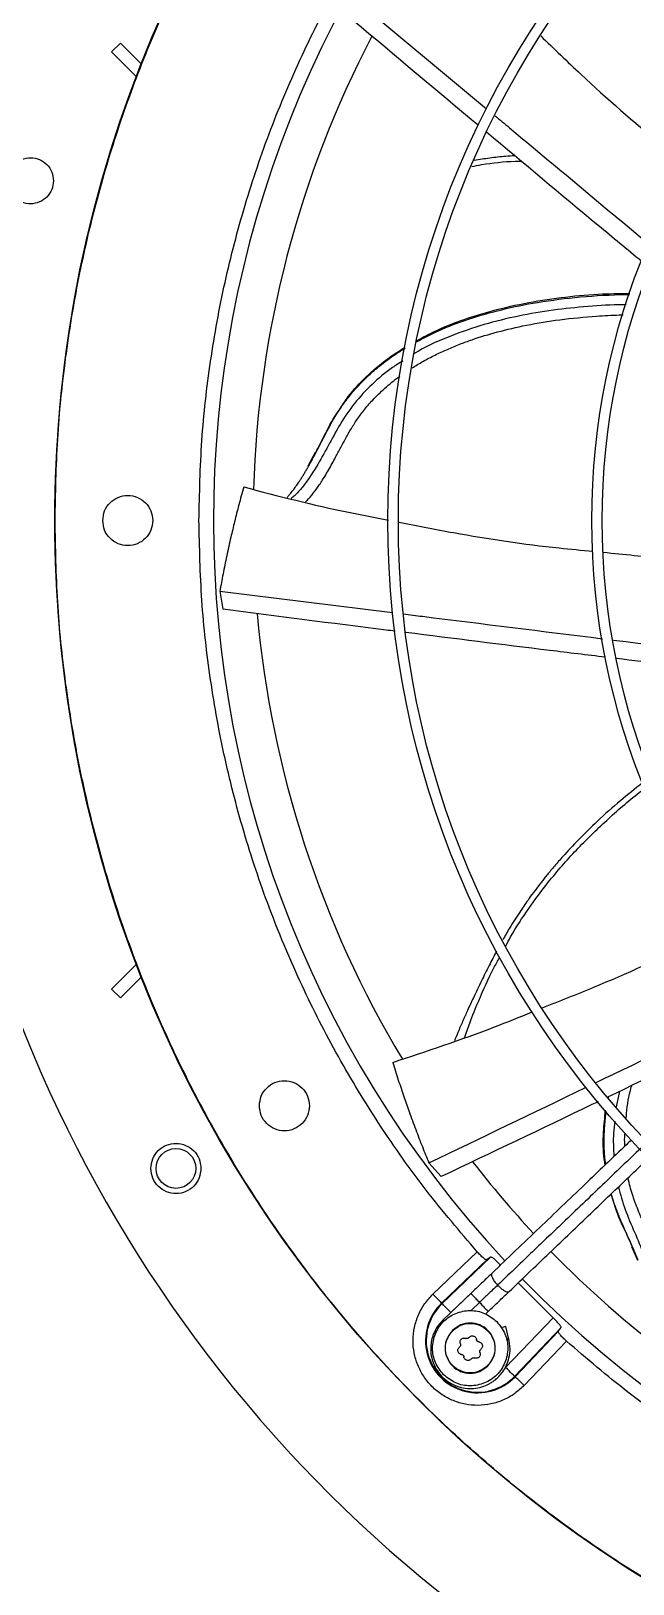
# Model space of a CAD drawing. Header units: inches. Extents: x 1229 to 1453, y -1023 to -720.
# Drawn here: x 1365.03 to 1370.7, y -755.28 to -740.65 of the extents above; entities that cross this region are included whole.
import ezdxf

# ---------------------------------------------------------------- set-up
doc = ezdxf.new("R2010")
doc.units = ezdxf.units.IN
doc.header["$MEASUREMENT"] = 0

msp = doc.modelspace()

# ---------------------------------------------------------------- linework, layer by layer
at = {"color": 18, "linetype": 'Continuous', "lineweight": 25, "true_color": 0x000000}
for p, q in [((1368.0581, -740.3306), (1369.3219, -741.3824)), ((1365.7836, -740.8475), (1365.8688, -740.7656)), ((1365.8688, -740.7656), (1366.0662, -740.963)), ((1366.0195, -741.0833), (1365.7836, -740.8475)), ((1367.7055, -744.6198), (1367.6347, -744.7502)), ((1366.806, -745.9269), (1366.8347, -746.0967)), ((1366.806, -745.9269), (1368.436, -746.1282)), ((1366.0195, -749.4383), (1365.7836, -749.6741)), ((1365.8688, -749.756), (1366.0662, -749.5586)), ((1365.7836, -749.6741), (1365.8688, -749.756)), ((1370.4713, -750.6983), (1370.4738, -750.686)), ((1370.5766, -750.6366), (1370.5442, -750.7815)), ((1368.7783, -751.3117), (1368.8942, -751.439)), ((1368.8162, -752.5464), (1369.233, -752.148)), ((1370.6892, -752.0977), (1370.7442, -752.2278)), ((1368.8978, -752.6318), (1369.3239, -752.2245)), ((1369.3601, -752.1976), (1368.9017, -752.6358)), ((1369.452, -752.2732), (1368.9833, -752.7212)), ((1369.3601, -752.1976), (1369.3239, -752.2245)), ((1369.9494, -752.7706), (1369.6194, -752.4406)), ((1369.1737, -752.5399), (1368.9089, -752.7929)), ((1369.2553, -752.6253), (1369.1756, -752.7015)), ((1368.9017, -752.6358), (1368.8978, -752.6318)), ((1369.3119, -752.7346), (1369.3369, -752.7107)), ((1369.5014, -753.2393), (1369.9494, -752.7706)), ((1369.5324, -752.974), (1369.5026, -752.8518)), ((1370.0249, -752.8625), (1369.5867, -753.3209)), ((1369.998, -752.8987), (1369.5908, -753.3247)), ((1369.998, -752.8987), (1370.0249, -752.8625)), ((1370.0745, -752.9896), (1369.6761, -753.4063)), ((1369.5908, -753.3247), (1369.5867, -753.3209))]:
    msp.add_line(p, q, dxfattribs=at)
at = {"color": 18, "linetype": 'Continuous', "lineweight": 25, "true_color": 0x000000, "flags": 128}
for points in [[(1368.8162, -752.5464), (1368.832, -752.5629), (1368.8471, -752.5788), (1368.8611, -752.5934), (1368.8734, -752.6063), (1368.8836, -752.6169), (1368.8912, -752.6249), (1368.896, -752.6299), (1368.8978, -752.6318)], [(1368.9833, -752.7212), (1368.9675, -752.7047), (1368.9524, -752.6889), (1368.9384, -752.6742), (1368.9261, -752.6614), (1368.9159, -752.6507), (1368.9083, -752.6428), (1368.9035, -752.6377), (1368.9017, -752.6358)], [(1369.5867, -753.3209), (1369.5848, -753.3191), (1369.5798, -753.3143), (1369.5718, -753.3066), (1369.5612, -753.2965), (1369.5483, -753.2842), (1369.5337, -753.2702), (1369.5178, -753.255), (1369.5014, -753.2393)], [(1369.5908, -753.3247), (1369.5926, -753.3265), (1369.5977, -753.3314), (1369.6057, -753.339), (1369.6163, -753.3491), (1369.6292, -753.3614), (1369.6438, -753.3754), (1369.6596, -753.3906), (1369.6761, -753.4063)]]:
    msp.add_lwpolyline(points, dxfattribs=at)
at = {"color": 18, "linetype": 'Continuous', "lineweight": 25, "true_color": 0x000000}
for centre, radius in [((1376.9618, -745.2608), 11.7126), ((1376.9618, -745.2608), 8.5704), ((1376.9618, -745.2608), 8.472), ((1376.9618, -745.2608), 6.6478), ((1376.9618, -745.2608), 6.5493), ((1366.3922, -751.3632), 0.1875)]:
    msp.add_circle(centre, radius, dxfattribs=at)
for centre, radius, start, end in [((1376.9618, -745.2608), 12.9331, 103.26667, 166.73333), ((1376.9618, -745.2608), 11.7147, 135.79736, 158.46866), ((1376.9618, -745.2608), 10.2157, 134.36248, 223.03765), ((1376.9618, -745.2608), 9.8425, 152.39406, 178.29762), ((1376.9618, -745.2608), 11.7147, 159.09994, 200.90006), ((1376.9618, -745.2608), 9.8425, 185.11809, 211.02291), ((1376.9618, -745.2608), 12.9331, 193.26667, 248.51312), ((1376.9618, -745.2608), 11.7147, 201.53134, 215.54744), ((1376.9618, -745.2608), 9.8425, 217.84433, 223.01247), ((1376.9618, -745.2608), 9.8425, 224.38828, 241.78244), ((1376.9618, -745.2608), 10.2157, 224.36307, 313.03719), ((1369.2365, -752.9861), 0.4901, 133.70945, 316.29055), ((1369.2365, -752.9861), 0.4845, 133.70945, 316.29055)]:
    msp.add_arc(centre, radius, start, end, dxfattribs=at)
for points, knots in [([(1365.2522, -745.2608), (1365.2571, -745.0053), (1365.2667, -744.4944), (1365.3447, -743.7313), (1365.4689, -742.9748), (1365.6432, -742.228), (1365.8657, -741.4942), (1366.1359, -740.7766), (1366.4523, -740.0781), (1366.8138, -739.4019), (1367.2187, -738.7507), (1367.6653, -738.1274), (1368.1518, -737.5347), (1368.676, -736.975), (1369.2356, -736.4508), (1369.8284, -735.9644), (1370.4517, -735.5177), (1371.1028, -735.1128), (1371.7791, -734.7513), (1372.4775, -734.4349), (1373.1952, -734.1648), (1373.929, -733.9422), (1374.6757, -733.7681), (1375.4323, -733.6432), (1376.1954, -733.568), (1376.9618, -733.5429), (1377.7282, -733.568), (1378.4913, -733.6432), (1379.2478, -733.7681), (1379.9946, -733.9422), (1380.7284, -734.1648), (1381.446, -734.4349), (1382.1445, -734.7513), (1382.8207, -735.1128), (1383.4719, -735.5177), (1384.0952, -735.9644), (1384.6879, -736.4508), (1385.2476, -736.975), (1385.7717, -737.5347), (1386.2582, -738.1274), (1386.7048, -738.7507), (1387.1098, -739.4019), (1387.4712, -740.0781), (1387.7877, -740.7766), (1388.0578, -741.4942), (1388.2803, -742.228), (1388.4547, -742.9748), (1388.5788, -743.7313), (1388.6568, -744.4944), (1388.6665, -745.0053), (1388.6713, -745.2608)], [0, 0, 0, 0, 0.0208333, 0.0416667, 0.0625, 0.0833333, 0.1041667, 0.125, 0.1458333, 0.1666667, 0.1875, 0.2083334, 0.2291667, 0.25, 0.2708334, 0.2916666, 0.3125, 0.3333333, 0.3541667, 0.375, 0.3958333, 0.4166666, 0.4375001, 0.4583333, 0.4791667, 0.5, 0.5208333, 0.5416667, 0.5625, 0.5833334, 0.6041667, 0.625, 0.6458334, 0.6666667, 0.6875, 0.7083334, 0.7291667, 0.75, 0.7708333, 0.7916667, 0.8125, 0.8333333, 0.8541667, 0.875, 0.8958333, 0.9166667, 0.9375, 0.9583333, 0.9791667, 1, 1, 1, 1]), ([(1366.6096, -745.2608), (1366.6148, -745.0096), (1366.6254, -744.5073), (1366.7107, -743.7577), (1366.8463, -743.0162), (1367.0365, -742.2865), (1367.2791, -741.5725), (1367.573, -740.8782), (1367.9164, -740.2068), (1368.3085, -739.563), (1368.7435, -738.9467), (1369.0698, -738.5646), (1369.233, -738.3736)], [0, 0, 0, 0, 0.1, 0.2, 0.3, 0.4000001, 0.5, 0.6000001, 0.7000001, 0.8000001, 0.9000001, 1, 1, 1, 1]), ([(1369.2449, -741.5406), (1369.2229, -741.5222), (1368.8027, -741.172), (1368.3856, -740.8212), (1367.9904, -740.4889)], [0, 0, 0, 0, 0.0524476, 1, 1, 1, 1]), ([(1369.8324, -740.6968), (1369.9579, -740.8179), (1370.3248, -741.1719), (1370.7889, -741.5772), (1371.1363, -741.8488), (1371.2195, -741.9138)], [0, 0, 0, 0, 0.283361, 0.8284224, 1, 1, 1, 1]), ([(1369.4012, -741.4484), (1369.4467, -741.4863), (1369.9294, -741.888), (1370.4133, -742.2916), (1370.8517, -742.6571)], [0, 0, 0, 0, 0.0942934, 1, 1, 1, 1]), ([(1370.7846, -742.8217), (1370.648, -742.7087), (1370.1581, -742.3036), (1369.6717, -741.8971), (1369.321, -741.604)], [0, 0, 0, 0, 0.2788632, 1, 1, 1, 1]), ([(1364.8043, -742.0612), (1364.8075, -742.0327), (1364.8141, -741.9758), (1364.8647, -741.9034), (1364.9369, -741.8554), (1365.0225, -741.839), (1365.1075, -741.8567), (1365.1783, -741.9051), (1365.2277, -741.9767), (1365.2341, -742.033), (1365.2373, -742.0612)], [0, 0, 0, 0, 0.1256216, 0.2512458, 0.3768842, 0.5025376, 0.6279107, 0.7518741, 0.8754934, 1, 1, 1, 1]), ([(1369.1811, -741.9261), (1369.2122, -741.9203), (1369.3472, -741.8948), (1369.503, -741.8787), (1369.6274, -741.8753), (1369.6459, -741.8748)], [0, 0, 0, 0, 0.2030664, 0.8816254, 1, 1, 1, 1]), ([(1369.5868, -741.8256), (1369.5586, -741.8275), (1369.48, -741.8328), (1369.3526, -741.8462), (1369.2541, -741.862), (1369.2055, -741.8699)], [0, 0, 0, 0, 0.2204123, 0.6153343, 1, 1, 1, 1]), ([(1365.2373, -742.0612), (1365.2341, -742.0895), (1365.2276, -742.146), (1365.1779, -742.2178), (1365.107, -742.2659), (1365.0223, -742.2834), (1364.9369, -742.2671), (1364.8647, -742.219), (1364.8141, -742.1467), (1364.8075, -742.0897), (1364.8043, -742.0612)], [0, 0, 0, 0, 0.124776, 0.249268, 0.3731863, 0.4974523, 0.6229635, 0.7486567, 0.8743359, 1, 1, 1, 1]), ([(1368.6632, -743.5658), (1368.7202, -743.5353), (1368.8543, -743.4633), (1369.0791, -743.3749), (1369.3591, -743.2854), (1369.6746, -743.2117), (1370.0231, -743.1579), (1370.356, -743.1245), (1370.5721, -743.1227), (1370.6712, -743.1219)], [0, 0, 0, 0, 0.0938037, 0.2208976, 0.3480052, 0.5174649, 0.6869331, 0.8564073, 1, 1, 1, 1]), ([(1370.6381, -743.2304), (1370.6141, -743.2301), (1370.4805, -743.2287), (1370.2366, -743.2468), (1369.9076, -743.2819), (1369.5805, -743.3405), (1369.2566, -743.4221), (1368.9429, -743.5364), (1368.7366, -743.6265), (1368.6432, -743.6864), (1368.6428, -743.6866)], [0, 0, 0, 0, 0.0349939, 0.1947899, 0.3548273, 0.5151773, 0.6759513, 0.8372915, 0.9993026, 1, 1, 1, 1]), ([(1368.6613, -743.5772), (1368.7292, -743.5415), (1368.8867, -743.4588), (1369.1567, -743.3586), (1369.4692, -743.2691), (1369.8217, -743.1983), (1370.2132, -743.1501), (1370.5032, -743.1333), (1370.6573, -743.1317), (1370.6682, -743.1316)], [0, 0, 0, 0, 0.1113855, 0.2583903, 0.4146166, 0.580071, 0.776332, 0.9841865, 1, 1, 1, 1]), ([(1368.6196, -743.8236), (1368.6534, -743.8028), (1368.7238, -743.7597), (1368.835, -743.7018), (1368.9506, -743.648), (1369.067, -743.6), (1369.2235, -743.5428), (1369.4335, -743.4791), (1369.7098, -743.4156), (1370.0225, -743.3647), (1370.3146, -743.3372), (1370.5141, -743.3255), (1370.5975, -743.3244), (1370.6095, -743.3242)], [0, 0, 0, 0, 0.05772401, 0.12005207, 0.18150249, 0.24206693, 0.30173358, 0.42181932, 0.5580365, 0.7104054, 0.87893659, 0.98251178, 1, 1, 1, 1]), ([(1367.6386, -744.7567), (1367.6444, -744.7466), (1367.6502, -744.7363), (1367.6568, -744.7243), (1367.6604, -744.7179), (1367.6734, -744.6943), (1367.7088, -744.6286), (1367.7595, -744.5297), (1367.8127, -744.4264), (1367.8566, -744.3456), (1367.8937, -744.281), (1367.9328, -744.2186), (1367.9742, -744.1586), (1368.0288, -744.0861), (1368.1089, -743.9917), (1368.213, -743.8878), (1368.3336, -743.7863), (1368.4437, -743.7045), (1368.5213, -743.6577), (1368.5529, -743.6387)], [0, 0, 0, 0, 0.0238104, 0.0243033, 0.0281785, 0.0389299, 0.079609, 0.1821757, 0.2699012, 0.3225696, 0.3744327, 0.4254952, 0.4757109, 0.525051, 0.6121838, 0.7280921, 0.8213547, 0.9273821, 1, 1, 1, 1]), ([(1367.943, -744.2048), (1367.9669, -744.1674), (1368.0353, -744.0603), (1368.184, -743.9034), (1368.365, -743.7467), (1368.4969, -743.6644), (1368.5548, -743.6283)], [0, 0, 0, 0, 0.1614373, 0.4626647, 0.7639737, 1, 1, 1, 1]), ([(1368.531, -743.7583), (1368.4982, -743.7787), (1368.3942, -743.8431), (1368.2388, -743.9757), (1368.0711, -744.1543), (1367.9382, -744.3517), (1367.8283, -744.5555), (1367.719, -744.758), (1367.6115, -744.9175), (1367.5268, -745.0141), (1367.4884, -745.0445), (1367.478, -745.0527)], [0, 0, 0, 0, 0.0662082, 0.2098209, 0.3537341, 0.4973694, 0.637762, 0.7753404, 0.9097707, 0.9756464, 1, 1, 1, 1]), ([(1367.6144, -745.0857), (1367.6182, -745.0818), (1367.6443, -745.0559), (1367.6872, -745.0053), (1367.7435, -744.9286), (1367.8032, -744.8352), (1367.8542, -744.7451), (1367.9041, -744.6534), (1367.9444, -744.5772), (1367.9827, -744.5058), (1368.0135, -744.4503), (1368.0401, -744.4042), (1368.0683, -744.358), (1368.108, -744.2975), (1368.1661, -744.2187), (1368.2518, -744.1191), (1368.3643, -744.0108), (1368.4521, -743.9369), (1368.5037, -743.9018), (1368.5049, -743.9009)], [0, 0, 0, 0, 0.0106843, 0.0718907, 0.1293669, 0.196918, 0.2905624, 0.3363422, 0.4075044, 0.4657847, 0.5023813, 0.5379413, 0.575513, 0.6138833, 0.6864864, 0.7745169, 0.8780084, 0.9971132, 1, 1, 1, 1]), ([(1367.7119, -744.6182), (1367.7292, -744.5851), (1367.7852, -744.4782), (1367.8474, -744.3431), (1367.9125, -744.2494), (1367.93, -744.2241)], [0, 0, 0, 0, 0.2470585, 0.7965588, 1, 1, 1, 1]), ([(1367.4404, -745.0436), (1367.443, -745.0408), (1367.4528, -745.0302), (1367.4713, -745.0081), (1367.4968, -744.9761), (1367.524, -744.9389), (1367.5479, -744.9041), (1367.5682, -744.8733), (1367.5853, -744.8464), (1367.6026, -744.8181), (1367.6202, -744.7886), (1367.6322, -744.768), (1367.6383, -744.7572), (1367.6386, -744.7567)], [0, 0, 0, 0, 0.0348879, 0.1338615, 0.2581754, 0.3948919, 0.531034, 0.6173807, 0.7069734, 0.7998063, 0.8958556, 0.9950996, 1, 1, 1, 1]), ([(1365.7019, -745.2608), (1365.7055, -745.2299), (1365.7126, -745.168), (1365.7672, -745.0894), (1365.8453, -745.0369), (1365.9381, -745.0184), (1366.031, -745.0369), (1366.1091, -745.0894), (1366.1637, -745.168), (1366.1708, -745.2299), (1366.1744, -745.2608)], [0, 0, 0, 0, 0.1249996, 0.2499977, 0.3749988, 0.4999982, 0.6249976, 0.7499988, 0.8750004, 1, 1, 1, 1]), ([(1367.0312, -744.9447), (1367.0156, -745.001), (1366.9857, -745.1096), (1366.9456, -745.2678), (1366.9075, -745.428), (1366.8712, -745.592), (1366.8365, -745.7614), (1366.816, -745.8724), (1366.806, -745.9269)], [0, 0, 0, 0, 0.1737124, 0.3354179, 0.4850766, 0.6632671, 0.8349162, 1, 1, 1, 1]), ([(1367.0312, -744.9447), (1367.3592, -745.0298), (1367.8114, -745.1472), (1368.2704, -745.2328), (1368.3965, -745.2563)], [0, 0, 0, 0, 0.7252562, 1, 1, 1, 1]), ([(1388.6713, -745.2608), (1388.6665, -745.5163), (1388.6568, -746.0272), (1388.5788, -746.7903), (1388.4547, -747.5468), (1388.2803, -748.2936), (1388.0578, -749.0274), (1387.7877, -749.745), (1387.4712, -750.4435), (1387.1098, -751.1197), (1386.7048, -751.7709), (1386.2582, -752.3942), (1385.7717, -752.9869), (1385.2476, -753.5466), (1384.6879, -754.0708), (1384.0952, -754.5572), (1383.4719, -755.0039), (1382.8207, -755.4088), (1382.1445, -755.7703), (1381.446, -756.0867), (1380.7284, -756.3568), (1379.9946, -756.5794), (1379.2478, -756.7535), (1378.4913, -756.8784), (1377.7282, -756.9536), (1376.9618, -756.9787), (1376.1954, -756.9536), (1375.4323, -756.8784), (1374.6757, -756.7535), (1373.929, -756.5794), (1373.1952, -756.3568), (1372.4775, -756.0867), (1371.7791, -755.7702), (1371.1028, -755.4088), (1370.4517, -755.0039), (1369.8284, -754.5572), (1369.2356, -754.0708), (1368.676, -753.5466), (1368.1518, -752.9869), (1367.6653, -752.3942), (1367.2187, -751.7709), (1366.8138, -751.1197), (1366.4523, -750.4435), (1366.1359, -749.745), (1365.8657, -749.0274), (1365.6432, -748.2936), (1365.4689, -747.5468), (1365.3447, -746.7903), (1365.2667, -746.0272), (1365.2571, -745.5163), (1365.2522, -745.2608)], [0, 0, 0, 0, 0.0208333, 0.0416667, 0.0625, 0.0833333, 0.1041667, 0.125, 0.1458333, 0.1666667, 0.1875, 0.2083333, 0.2291667, 0.25, 0.2708333, 0.2916666, 0.3125, 0.3333333, 0.3541666, 0.375, 0.3958333, 0.4166666, 0.4375, 0.4583333, 0.4791667, 0.5, 0.5208333, 0.5416667, 0.5624999, 0.5833334, 0.6041667, 0.625, 0.6458333, 0.6666667, 0.6875, 0.7083334, 0.7291666, 0.75, 0.7708333, 0.7916666, 0.8125, 0.8333333, 0.8541667, 0.875, 0.8958333, 0.9166667, 0.9375, 0.9583333, 0.9791667, 1, 1, 1, 1]), ([(1366.1744, -745.2608), (1366.1708, -745.2917), (1366.1637, -745.3535), (1366.1091, -745.4322), (1366.031, -745.4847), (1365.9381, -745.5032), (1365.8453, -745.4847), (1365.7672, -745.4322), (1365.7126, -745.3535), (1365.7055, -745.2917), (1365.7019, -745.2608)], [0, 0, 0, 0, 0.1249996, 0.2500012, 0.3750024, 0.5000018, 0.6250012, 0.7500023, 0.8750004, 1, 1, 1, 1]), ([(1369.233, -752.148), (1369.0698, -751.957), (1368.7435, -751.5749), (1368.3085, -750.9586), (1367.9164, -750.3147), (1367.573, -749.6434), (1367.2791, -748.949), (1367.0365, -748.2351), (1366.8463, -747.5054), (1366.7107, -746.7639), (1366.6254, -746.0143), (1366.6148, -745.512), (1366.6096, -745.2608)], [0, 0, 0, 0, 0.0999999, 0.1999999, 0.2999999, 0.3999999, 0.5, 0.5999999, 0.7, 0.8, 0.9, 1, 1, 1, 1]), ([(1368.4964, -745.2756), (1368.6676, -745.3097), (1369.1677, -745.4092), (1369.7785, -745.4994), (1370.2188, -745.5401), (1370.3251, -745.5499)], [0, 0, 0, 0, 0.2829131, 0.8268262, 1, 1, 1, 1]), ([(1370.4224, -745.5594), (1370.6169, -745.5794), (1371.1448, -745.6338), (1371.7657, -745.6671), (1372.1912, -745.6664), (1372.2816, -745.6663)], [0, 0, 0, 0, 0.3148244, 0.8544638, 1, 1, 1, 1]), ([(1368.4606, -746.3034), (1368.4315, -746.2998), (1367.888, -746.2322), (1367.3468, -746.1626), (1366.8347, -746.0967)], [0, 0, 0, 0, 0.0535857, 1, 1, 1, 1]), ([(1368.5388, -746.1409), (1368.598, -746.1483), (1369.222, -746.2253), (1369.848, -746.3033), (1370.4146, -746.3739)], [0, 0, 0, 0, 0.0949869, 1, 1, 1, 1]), ([(1370.4426, -746.548), (1370.2679, -746.527), (1369.6387, -746.4513), (1369.0117, -746.3725), (1368.5588, -746.3156)], [0, 0, 0, 0, 0.2776372, 1, 1, 1, 1]), ([(1370.5169, -746.3866), (1370.5563, -746.3915), (1371.2054, -746.4721), (1371.8561, -746.5536), (1372.4673, -746.6302)], [0, 0, 0, 0, 0.0606871, 1, 1, 1, 1]), ([(1372.528, -746.7945), (1372.1754, -746.7542), (1371.5141, -746.6786), (1370.8547, -746.5981), (1370.5469, -746.5606)], [0, 0, 0, 0, 0.5332494, 1, 1, 1, 1]), ([(1370.7922, -747.7319), (1370.7223, -747.7871), (1370.5765, -747.9021), (1370.3752, -748.0819), (1370.1948, -748.2581), (1370.0612, -748.4009), (1369.965, -748.511), (1369.9118, -748.5747), (1369.8799, -748.614), (1369.8653, -748.6323), (1369.8514, -748.6497), (1369.8383, -748.6663), (1369.826, -748.682), (1369.7831, -748.7375), (1369.7178, -748.8256), (1369.6256, -748.9599), (1369.5451, -749.0847), (1369.4954, -749.174), (1369.4747, -749.2113)], [0, 0, 0, 0, 0.1336077, 0.2787763, 0.4050038, 0.5122839, 0.5727078, 0.6248761, 0.6371735, 0.6489053, 0.660072, 0.6706698, 0.6807022, 0.6901689, 0.7762219, 0.845822, 0.9356384, 1, 1, 1, 1]), ([(1369.503, -749.2658), (1369.5179, -749.2375), (1369.5822, -749.1156), (1369.7156, -748.9154), (1369.92, -748.6403), (1370.164, -748.3615), (1370.453, -748.0816), (1370.6704, -747.8906), (1370.7958, -747.7982), (1370.8129, -747.7856)], [0, 0, 0, 0, 0.04838922, 0.2082957, 0.36257955, 0.56551232, 0.76581151, 0.96809386, 1, 1, 1, 1]), ([(1369.8477, -749.8502), (1370.0102, -749.7862), (1370.485, -749.5994), (1371.0484, -749.3447), (1371.4414, -749.1406), (1371.5368, -749.0911)], [0, 0, 0, 0, 0.2828471, 0.825958, 1, 1, 1, 1]), ([(1369.4152, -749.3181), (1369.3918, -749.3627), (1369.3435, -749.4547), (1369.2708, -749.6004), (1369.2031, -749.7415), (1369.1441, -749.8693), (1369.0953, -749.9785), (1369.0538, -750.0745), (1369.0294, -750.1353), (1369.0188, -750.1617)], [0, 0, 0, 0, 0.1620651, 0.3340163, 0.5222989, 0.6621382, 0.782984, 0.9058092, 1, 1, 1, 1]), ([(1369.1136, -750.1336), (1369.1295, -750.0869), (1369.1687, -749.9713), (1369.2618, -749.7474), (1369.3537, -749.5407), (1369.4262, -749.4081), (1369.4439, -749.3757)], [0, 0, 0, 0, 0.1831464, 0.4532628, 0.8662165, 1, 1, 1, 1]), ([(1370.35, -750.5558), (1370.8127, -750.3334), (1371.3796, -750.061), (1371.948, -749.7885), (1372.0524, -749.7384)], [0, 0, 0, 0, 0.8163193, 1, 1, 1, 1]), ([(1368.4367, -750.3637), (1368.7587, -750.258), (1369.2019, -750.1125), (1369.6337, -749.9366), (1369.7518, -749.8885)], [0, 0, 0, 0, 0.7263591, 1, 1, 1, 1]), ([(1371.7598, -750.0686), (1371.7535, -750.0716), (1371.3209, -750.2812), (1370.8885, -750.4878), (1370.4624, -750.6914)], [0, 0, 0, 0, 0.014485, 1, 1, 1, 1]), ([(1368.4367, -750.3637), (1368.4541, -750.4194), (1368.4876, -750.5271), (1368.5394, -750.6818), (1368.5939, -750.8372), (1368.6521, -750.9947), (1368.7145, -751.1561), (1368.7573, -751.2605), (1368.7783, -751.3117)], [0, 0, 0, 0, 0.1737119, 0.3354174, 0.4850764, 0.6632672, 0.8349163, 1, 1, 1, 1]), ([(1367.1788, -750.7726), (1367.1824, -750.7417), (1367.1895, -750.6799), (1367.2441, -750.6012), (1367.3222, -750.5487), (1367.415, -750.5302), (1367.5079, -750.5487), (1367.586, -750.6012), (1367.6406, -750.6799), (1367.6477, -750.7417), (1367.6512, -750.7726)], [0, 0, 0, 0, 0.1250012, 0.2499993, 0.3750005, 0.5, 0.6249995, 0.7500007, 0.8749988, 1, 1, 1, 1]), ([(1370.6379, -750.8885), (1370.639, -750.8739), (1370.6459, -750.7769), (1370.6649, -750.6735), (1370.6898, -750.5873), (1370.6914, -750.5815)], [0, 0, 0, 0, 0.141269, 0.9420039, 1, 1, 1, 1]), ([(1368.7783, -751.3117), (1369.2702, -751.0749), (1369.7638, -750.8372), (1370.2592, -750.5994), (1370.2609, -750.5986)], [0, 0, 0, 0, 0.9965927, 1, 1, 1, 1]), ([(1367.6512, -750.7726), (1367.6477, -750.8035), (1367.6406, -750.8654), (1367.586, -750.944), (1367.5079, -750.9965), (1367.415, -751.015), (1367.3222, -750.9965), (1367.2441, -750.944), (1367.1895, -750.8654), (1367.1824, -750.8035), (1367.1788, -750.7726)], [0, 0, 0, 0, 0.1250012, 0.2499993, 0.3750005, 0.5, 0.6249995, 0.7500007, 0.8749988, 1, 1, 1, 1]), ([(1370.3748, -750.7335), (1370.3551, -750.7429), (1369.861, -750.9802), (1369.3678, -751.2143), (1368.8942, -751.439)], [0, 0, 0, 0, 0.0399225, 1, 1, 1, 1]), ([(1370.4403, -751.3295), (1370.4372, -751.3118), (1370.4196, -751.2109), (1370.4191, -751.0371), (1370.4361, -750.8828), (1370.4436, -750.8149)], [0, 0, 0, 0, 0.10668293, 0.60700228, 1, 1, 1, 1]), ([(1370.445, -751.325), (1370.4415, -751.2994), (1370.4322, -751.2295), (1370.4295, -751.1076), (1370.4328, -750.9654), (1370.4444, -750.8685), (1370.4499, -750.8224)], [0, 0, 0, 0, 0.1563773, 0.4254943, 0.7265523, 1, 1, 1, 1]), ([(1370.5301, -750.9174), (1370.5255, -750.955), (1370.5117, -751.0669), (1370.518, -751.1777), (1370.5221, -751.2513)], [0, 0, 0, 0, 0.3361091, 1, 1, 1, 1]), ([(1366.1559, -751.3632), (1366.1595, -751.332), (1366.1667, -751.2697), (1366.2221, -751.1908), (1366.301, -751.1385), (1366.394, -751.1208), (1366.4863, -751.1399), (1366.5637, -751.1924), (1366.6178, -751.2708), (1366.6249, -751.3324), (1366.6284, -751.3632)], [0, 0, 0, 0, 0.125878, 0.251774, 0.377674, 0.5027389, 0.6267421, 0.7509506, 0.8756059, 1, 1, 1, 1]), ([(1370.6864, -751.0943), (1370.6718, -751.1082), (1370.5241, -751.2494), (1370.2353, -751.5254), (1369.8105, -751.9313), (1369.52, -752.209), (1369.3699, -752.3524)], [0, 0, 0, 0, 0.0328964, 0.3334884, 0.6557497, 1, 1, 1, 1]), ([(1370.6266, -751.1514), (1370.6247, -751.1248), (1370.6218, -751.0852), (1370.6256, -751.0452), (1370.6269, -751.032)], [0, 0, 0, 0, 0.6729266, 1, 1, 1, 1]), ([(1370.779, -751.1692), (1370.6579, -751.2849), (1370.4109, -751.521), (1370.0636, -751.8529), (1369.7335, -752.1683), (1369.5294, -752.3633), (1369.4259, -752.4622)], [0, 0, 0, 0, 0.266548, 0.5441231, 0.7689514, 1, 1, 1, 1]), ([(1369.5331, -752.5231), (1369.6692, -752.3931), (1369.9331, -752.1409), (1370.3192, -751.7719), (1370.623, -751.4816), (1370.7987, -751.3137), (1370.8528, -751.2621)], [0, 0, 0, 0, 0.3115481, 0.6039732, 0.878038, 1, 1, 1, 1]), ([(1366.6284, -751.3632), (1366.6249, -751.3937), (1366.618, -751.4548), (1366.5645, -751.533), (1366.4872, -751.5862), (1366.3943, -751.6056), (1366.3008, -751.5878), (1366.2219, -751.5353), (1366.1667, -751.4564), (1366.1595, -751.3942), (1366.1559, -751.3632)], [0, 0, 0, 0, 0.1236686, 0.2469557, 0.3715513, 0.4972604, 0.6229559, 0.7486424, 0.8743185, 1, 1, 1, 1]), ([(1370.9971, -752.6257), (1370.9982, -752.6145), (1371.0006, -752.5918), (1371.0019, -752.5563), (1371.0016, -752.5193), (1370.9994, -752.4838), (1370.9936, -752.4303), (1370.9814, -752.3619), (1370.9575, -752.2713), (1370.9254, -752.175), (1370.8939, -752.0948), (1370.8656, -752.0259), (1370.8398, -751.965), (1370.8101, -751.8965), (1370.7837, -751.8352), (1370.7661, -751.7935), (1370.7525, -751.7605), (1370.7393, -751.7276), (1370.7244, -751.6888), (1370.71, -751.6488), (1370.6851, -751.5723), (1370.6648, -751.5066), (1370.6568, -751.4514), (1370.6565, -751.4496)], [0, 0, 0, 0, 0.02704231, 0.0552845, 0.08468315, 0.11520465, 0.13959773, 0.21202983, 0.27899411, 0.36137195, 0.45376286, 0.48696309, 0.54233001, 0.61524347, 0.67025496, 0.70761513, 0.72750137, 0.75900642, 0.79590327, 0.83118153, 0.86489877, 0.99563182, 1, 1, 1, 1]), ([(1370.6919, -752.0917), (1370.6767, -752.0575), (1370.6279, -751.9472), (1370.5516, -751.7909), (1370.5125, -751.6566), (1370.4966, -751.6024)], [0, 0, 0, 0, 0.2113267, 0.6813938, 1, 1, 1, 1]), ([(1370.7518, -752.2288), (1370.7475, -752.2181), (1370.7364, -752.1906), (1370.715, -752.1402), (1370.6848, -752.0713), (1370.6502, -751.9945), (1370.6181, -751.923), (1370.5923, -751.8638), (1370.5711, -751.8135), (1370.5473, -751.754), (1370.523, -751.6871), (1370.5054, -751.6326), (1370.4981, -751.6049), (1370.4972, -751.6018)], [0, 0, 0, 0, 0.0506539, 0.1295174, 0.2401573, 0.3826505, 0.5032075, 0.5891882, 0.6703924, 0.7468147, 0.874475, 0.9858942, 1, 1, 1, 1]), ([(1370.5647, -751.5373), (1370.5845, -751.6084), (1370.6252, -751.7549), (1370.716, -751.9614), (1370.8051, -752.1733), (1370.8642, -752.357), (1370.8884, -752.5054), (1370.8872, -752.5759), (1370.8866, -752.6107)], [0, 0, 0, 0, 0.196215, 0.4042111, 0.6080379, 0.8072009, 0.9047987, 1, 1, 1, 1]), ([(1369.3239, -752.2245), (1369.321, -752.2245), (1369.3151, -752.2245), (1369.2926, -752.2078), (1369.2639, -752.1815), (1369.2432, -752.1591), (1369.233, -752.148)], [0, 0, 0, 0, 0.2527982, 0.503601, 0.7557663, 1, 1, 1, 1]), ([(1369.452, -752.2732), (1369.4415, -752.2623), (1369.4204, -752.2403), (1369.3914, -752.2143), (1369.3688, -752.1976), (1369.363, -752.1976), (1369.3601, -752.1976)], [0, 0, 0, 0, 0.2447844, 0.4967505, 0.7473777, 1, 1, 1, 1]), ([(1369.3699, -752.3524), (1369.3378, -752.3831), (1369.2735, -752.4445), (1369.207, -752.5081), (1369.1737, -752.5399)], [0, 0, 0, 0, 0.5, 1, 1, 1, 1]), ([(1369.4259, -752.4622), (1369.3946, -752.4921), (1369.3386, -752.5456), (1369.2808, -752.6009), (1369.2553, -752.6253)], [0, 0, 0, 0, 0.5598876, 1, 1, 1, 1]), ([(1369.3699, -752.3524), (1369.3678, -752.357), (1369.3635, -752.3663), (1369.3746, -752.3949), (1369.3959, -752.4285), (1369.4159, -752.451), (1369.4259, -752.4622)], [0, 0, 0, 0, 0.2570505, 0.5141005, 0.7570469, 1, 1, 1, 1]), ([(1369.4259, -752.4622), (1369.4367, -752.4727), (1369.4582, -752.4938), (1369.4909, -752.5165), (1369.5189, -752.5289), (1369.5284, -752.5251), (1369.5331, -752.5231)], [0, 0, 0, 0, 0.24295077, 0.48590248, 0.74295602, 1, 1, 1, 1]), ([(1369.6761, -753.4063), (1369.6473, -753.4333), (1369.5886, -753.4881), (1369.4813, -753.5471), (1369.3638, -753.5852), (1369.2415, -753.5983), (1369.1215, -753.5872), (1369.0065, -753.5533), (1368.8991, -753.4971), (1368.8035, -753.4191), (1368.7255, -753.3234), (1368.6692, -753.216), (1368.6353, -753.1011), (1368.6243, -752.981), (1368.6374, -752.8588), (1368.6755, -752.7413), (1368.7345, -752.6339), (1368.7893, -752.5753), (1368.8162, -752.5464)], [0, 0, 0, 0, 0.0609957, 0.1240612, 0.1879936, 0.2514903, 0.3132966, 0.373713, 0.4362136, 0.500001, 0.5637876, 0.6262873, 0.6867033, 0.7485102, 0.8120065, 0.8759402, 0.9390053, 1, 1, 1, 1]), ([(1369.1737, -752.5399), (1369.175, -752.5412), (1369.1776, -752.5439), (1369.1972, -752.5644), (1369.2241, -752.5927), (1369.2449, -752.6144), (1369.2553, -752.6253)], [0, 0, 0, 0, 0.2570511, 0.5140969, 0.7570465, 1, 1, 1, 1]), ([(1369.2553, -752.6253), (1369.2657, -752.6361), (1369.2865, -752.6579), (1369.3134, -752.6861), (1369.333, -752.7066), (1369.3356, -752.7093), (1369.3369, -752.7107)], [0, 0, 0, 0, 0.2429482, 0.4859096, 0.7429521, 1, 1, 1, 1]), ([(1369.3369, -752.7107), (1369.3702, -752.6789), (1369.4367, -752.6152), (1369.501, -752.5538), (1369.5331, -752.5231)], [0, 0, 0, 0, 0.5, 1, 1, 1, 1]), ([(1368.9163, -753.3062), (1368.8873, -753.2697), (1368.8293, -753.1965), (1368.8038, -753.0552), (1368.8309, -752.9167), (1368.9098, -752.7986), (1369.0279, -752.7197), (1369.1664, -752.6926), (1369.3078, -752.718), (1369.3809, -752.7761), (1369.4174, -752.8051)], [0, 0, 0, 0, 0.1250001, 0.2499999, 0.3749997, 0.4999998, 0.6249989, 0.7500002, 0.8749974, 1, 1, 1, 1]), ([(1370.0249, -752.8625), (1370.0249, -752.8596), (1370.0249, -752.8538), (1370.0083, -752.8312), (1369.9823, -752.8022), (1369.9602, -752.781), (1369.9494, -752.7706)], [0, 0, 0, 0, 0.2526231, 0.5032502, 0.755212, 1, 1, 1, 1]), ([(1368.9104, -752.7914), (1368.8914, -752.8121), (1368.8554, -752.8513), (1368.8211, -752.9186), (1368.8018, -752.9816), (1368.7927, -753.0506), (1368.797, -753.1242), (1368.8191, -753.2019), (1368.8558, -753.2715), (1368.9069, -753.3328), (1368.9702, -753.3821), (1369.0425, -753.4169), (1369.1205, -753.4356), (1369.2002, -753.4373), (1369.2764, -753.4227), (1369.3341, -753.3989), (1369.3755, -753.3742), (1369.4072, -753.3511), (1369.4414, -753.3197), (1369.4776, -753.276), (1369.5113, -753.218), (1369.5364, -753.1448), (1369.5477, -753.057), (1369.536, -752.9962), (1369.5299, -752.9642)], [0, 0, 0, 0, 0.05338241, 0.10093118, 0.14264031, 0.1785036, 0.23320981, 0.28176535, 0.33151156, 0.38210651, 0.43273703, 0.4833659, 0.53399758, 0.58462543, 0.63421221, 0.68074243, 0.70286952, 0.72602802, 0.75539951, 0.79129817, 0.83371572, 0.88264519, 0.9380768, 1, 1, 1, 1]), ([(1368.9104, -752.7914), (1368.911, -752.792), (1368.9116, -752.7926), (1368.9193, -752.8007), (1368.9207, -752.8022)], [0, 0, 0, 0, 0.8129903, 1, 1, 1, 1]), ([(1369.4174, -752.8051), (1369.4465, -752.8417), (1369.5045, -752.9148), (1369.53, -753.0561), (1369.5029, -753.1947), (1369.424, -753.3128), (1369.3059, -753.3917), (1369.1674, -753.4188), (1369.026, -753.3933), (1368.9529, -753.3353), (1368.9163, -753.3062)], [0, 0, 0, 0, 0.1249983, 0.2499986, 0.3749989, 0.4999972, 0.6250007, 0.7499983, 0.8750001, 1, 1, 1, 1]), ([(1368.9999, -752.8886), (1368.9805, -752.913), (1368.9418, -752.9618), (1368.9248, -753.056), (1368.9429, -753.1483), (1368.9955, -753.2271), (1369.0742, -753.2797), (1369.1666, -753.2977), (1369.2608, -753.2808), (1369.3095, -753.2421), (1369.3339, -753.2227)], [0, 0, 0, 0, 0.1250011, 0.2500005, 0.3749998, 0.5000009, 0.6250015, 0.7500005, 0.8749994, 1, 1, 1, 1]), ([(1369.3315, -753.2203), (1369.3075, -753.2393), (1369.2594, -753.2775), (1369.1666, -753.2942), (1369.0756, -753.2764), (1368.998, -753.2246), (1368.9462, -753.147), (1368.9284, -753.056), (1368.9451, -752.9631), (1368.9832, -752.9151), (1369.0023, -752.8911)], [0, 0, 0, 0, 0.1250015, 0.2499996, 0.3749976, 0.4999991, 0.6250004, 0.7499996, 0.8749987, 1, 1, 1, 1]), ([(1369.3339, -753.2227), (1369.3533, -753.1983), (1369.392, -753.1496), (1369.4089, -753.0554), (1369.3909, -752.963), (1369.3383, -752.8843), (1369.2596, -752.8317), (1369.1672, -752.8136), (1369.073, -752.8306), (1369.0242, -752.8693), (1368.9999, -752.8886)], [0, 0, 0, 0, 0.1249984, 0.2499987, 0.374999, 0.4999974, 0.6249989, 0.7499987, 0.8749985, 1, 1, 1, 1]), ([(1369.0023, -752.8911), (1369.0263, -752.872), (1369.0743, -752.8339), (1369.1672, -752.8171), (1369.2582, -752.8349), (1369.3358, -752.8868), (1369.3876, -752.9644), (1369.4054, -753.0554), (1369.3887, -753.1482), (1369.3506, -753.1963), (1369.3315, -753.2203)], [0, 0, 0, 0, 0.1250021, 0.2500007, 0.3749993, 0.5000014, 0.6249998, 0.7500007, 0.8750017, 1, 1, 1, 1]), ([(1369.5012, -752.8522), (1369.5016, -752.8521), (1369.5031, -752.8517), (1369.4922, -752.8543), (1369.4757, -752.8584), (1369.4605, -752.8621), (1369.4562, -752.8631)], [0, 0, 0, 0, 0.1242196, 0.4894403, 0.8549635, 1, 1, 1, 1]), ([(1370.0745, -752.9896), (1370.0635, -752.9794), (1370.0411, -752.9587), (1370.0148, -752.9299), (1369.998, -752.9074), (1369.998, -752.9016), (1369.998, -752.8987)], [0, 0, 0, 0, 0.2442277, 0.4964054, 0.7472002, 1, 1, 1, 1]), ([(1369.0865, -753.1158), (1369.0823, -753.1148), (1369.0745, -753.1131), (1369.0645, -753.1062), (1369.0569, -753.0973), (1369.0523, -753.0864), (1369.0509, -753.0746), (1369.0529, -753.0631), (1369.0582, -753.0522), (1369.064, -753.0467), (1369.0672, -753.0438)], [0, 0, 0, 0, 0.1362151, 0.2545996, 0.3795809, 0.5000114, 0.6204051, 0.7454339, 0.8637512, 1, 1, 1, 1]), ([(1369.0746, -753.0161), (1369.0754, -753.0186), (1369.0769, -753.0234), (1369.076, -753.0313), (1369.0729, -753.0385), (1369.0691, -753.0421), (1369.0672, -753.0438)], [0, 0, 0, 0, 0.2539555, 0.496823, 0.7441343, 1, 1, 1, 1]), ([(1369.0746, -753.0161), (1369.0734, -753.012), (1369.071, -753.0044), (1369.0719, -752.9923), (1369.0758, -752.9811), (1369.0809, -752.9751), (1369.0834, -752.9722)], [0, 0, 0, 0, 0.272448, 0.5091114, 0.7591378, 1, 1, 1, 1]), ([(1369.0834, -752.9722), (1369.0863, -752.9697), (1369.0923, -752.9646), (1369.1035, -752.9607), (1369.1156, -752.9598), (1369.1232, -752.9621), (1369.1273, -752.9634)], [0, 0, 0, 0, 0.2407888, 0.4908268, 0.7275231, 1, 1, 1, 1]), ([(1369.1551, -752.956), (1369.1533, -752.9579), (1369.1498, -752.9617), (1369.1425, -752.9648), (1369.1347, -752.9657), (1369.1298, -752.9642), (1369.1273, -752.9634)], [0, 0, 0, 0, 0.2560603, 0.5002091, 0.7439917, 1, 1, 1, 1]), ([(1369.1551, -752.956), (1369.158, -752.9528), (1369.1634, -752.947), (1369.1743, -752.9417), (1369.1858, -752.9396), (1369.1976, -752.9411), (1369.2085, -752.9457), (1369.2174, -752.9532), (1369.2243, -752.9633), (1369.226, -752.9711), (1369.227, -752.9752)], [0, 0, 0, 0, 0.13619483, 0.25455583, 0.37956033, 0.49998042, 0.62037244, 0.74538966, 0.86372463, 1, 1, 1, 1]), ([(1369.2473, -752.9956), (1369.2448, -752.995), (1369.2398, -752.9938), (1369.2334, -752.9891), (1369.2287, -752.9828), (1369.2276, -752.9778), (1369.227, -752.9752)], [0, 0, 0, 0, 0.25599232, 0.49996219, 0.74397617, 1, 1, 1, 1]), ([(1369.2473, -752.9956), (1369.2515, -752.9965), (1369.2593, -752.9983), (1369.2693, -753.0052), (1369.2768, -753.0141), (1369.2815, -753.025), (1369.2829, -753.0367), (1369.2808, -753.0483), (1369.2756, -753.0592), (1369.2697, -753.0647), (1369.2666, -753.0675)], [0, 0, 0, 0, 0.1362569, 0.2546379, 0.3796155, 0.5000287, 0.6215398, 0.7440116, 0.8665017, 1, 1, 1, 1]), ([(1369.2591, -753.0953), (1369.2584, -753.0928), (1369.2569, -753.0879), (1369.2578, -753.08), (1369.2609, -753.0728), (1369.2647, -753.0693), (1369.2666, -753.0675)], [0, 0, 0, 0, 0.2559338, 0.4998663, 0.7438712, 1, 1, 1, 1]), ([(1369.5322, -752.9733), (1369.5309, -752.9736), (1369.5286, -752.9741), (1369.5127, -752.978), (1369.5061, -752.9796)], [0, 0, 0, 0, 0.5873208, 1, 1, 1, 1]), ([(1383.849, -752.9896), (1383.658, -753.1527), (1383.2759, -753.4791), (1382.6596, -753.9141), (1382.0157, -754.3062), (1381.3444, -754.6496), (1380.65, -754.9435), (1379.9361, -755.1861), (1379.2064, -755.3761), (1378.4648, -755.5125), (1377.7153, -755.5947), (1376.9618, -755.6221), (1376.2082, -755.5947), (1375.4587, -755.5125), (1374.7171, -755.3761), (1373.9875, -755.1861), (1373.2735, -754.9435), (1372.5792, -754.6496), (1371.9078, -754.3062), (1371.2639, -753.9141), (1370.6476, -753.4791), (1370.2656, -753.1527), (1370.0745, -752.9896)], [0, 0, 0, 0, 0.05000005, 0.10000004, 0.15000001, 0.19999991, 0.24999998, 0.30000002, 0.35, 0.4000001, 0.45000005, 0.50000015, 0.54999993, 0.59999988, 0.64999998, 0.69999996, 0.75000001, 0.80000007, 0.85000011, 0.90000008, 0.95000007, 1, 1, 1, 1]), ([(1369.0865, -753.1158), (1369.089, -753.1164), (1369.094, -753.1175), (1369.1003, -753.1222), (1369.1051, -753.1285), (1369.1062, -753.1335), (1369.1068, -753.1361)], [0, 0, 0, 0, 0.2561163, 0.5000528, 0.7439561, 1, 1, 1, 1]), ([(1369.1787, -753.1554), (1369.1758, -753.1585), (1369.1704, -753.1644), (1369.1594, -753.1696), (1369.1479, -753.1717), (1369.1362, -753.1703), (1369.1253, -753.1656), (1369.1164, -753.1581), (1369.1095, -753.1481), (1369.1077, -753.1403), (1369.1068, -753.1361)], [0, 0, 0, 0, 0.13622543, 0.25454309, 0.37954754, 0.49996757, 0.62035954, 0.7453767, 0.86373837, 1, 1, 1, 1]), ([(1369.1787, -753.1554), (1369.1805, -753.1535), (1369.184, -753.1497), (1369.1912, -753.1466), (1369.1991, -753.1457), (1369.204, -753.1472), (1369.2065, -753.1479)], [0, 0, 0, 0, 0.2560665, 0.5000716, 0.7439981, 1, 1, 1, 1]), ([(1369.2504, -753.1392), (1369.2474, -753.1417), (1369.2414, -753.1468), (1369.2303, -753.1506), (1369.2182, -753.1516), (1369.2106, -753.1492), (1369.2065, -753.1479)], [0, 0, 0, 0, 0.2407824, 0.4908187, 0.7275167, 1, 1, 1, 1]), ([(1369.2591, -753.0953), (1369.2604, -753.0992), (1369.2628, -753.1069), (1369.2619, -753.1191), (1369.2579, -753.1304), (1369.2529, -753.1363), (1369.2504, -753.1392)], [0, 0, 0, 0, 0.2633485, 0.5151583, 0.7637069, 1, 1, 1, 1])]:
    msp.add_open_spline(points, degree=3, knots=knots, dxfattribs=at)

doc.saveas('drawing.dxf')
